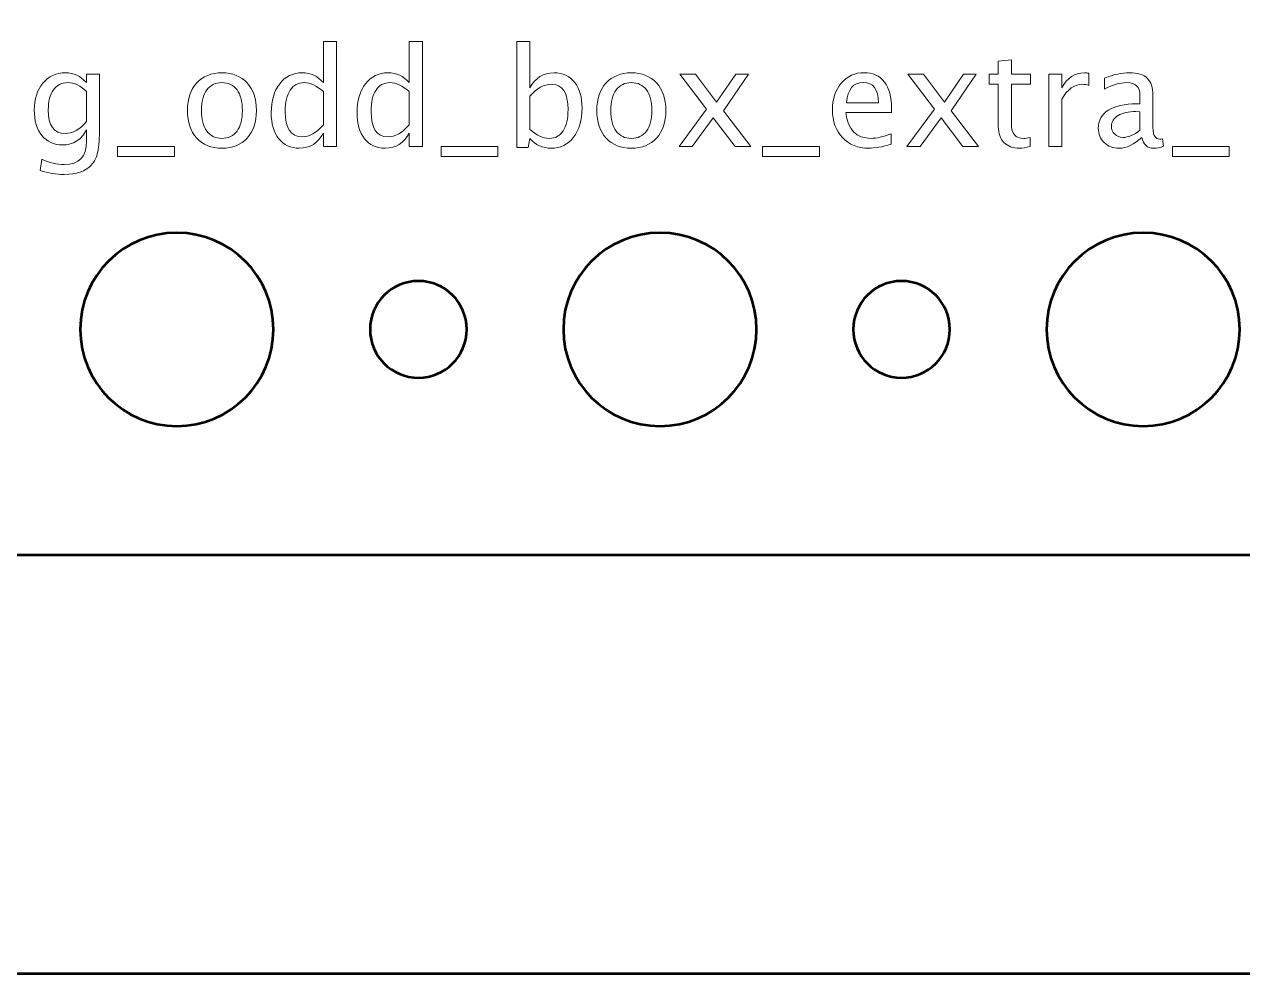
# Model space of a CAD drawing. Header units: centimetres. Extents: x -44 to 44, y -14.8 to 14.1.
# Drawn here: x 27.277 to 31.059, y -14.75 to -11.803 of the extents above; entities that cross this region are included whole.
import ezdxf

# ---------------------------------------------------------------- set-up
doc = ezdxf.new("R2010")
doc.units = ezdxf.units.CM
doc.header["$MEASUREMENT"] = 0
doc.layers.add('Layer 1', color=7, linetype='Continuous')

msp = doc.modelspace()

# ---------------------------------------------------------------- linework, layer by layer
at = {"layer": 'Layer 1', "color": 4, "lineweight": 53}
msp.add_lwpolyline([(16, -14.75), (44, -14.75), (44, 8.75), (16, 8.75), (16, -14.75)], close=True, dxfattribs=at)
at = {"layer": 'Layer 1', "lineweight": 53}
for points, knots in [([(16.55, -12.95), (16.55, -12.95), (16.55, 6.95), (16.55, 6.95), (16.55, 6.95), (16.55, 7.22614), (16.77386, 7.45), (17.05, 7.45), (17.05, 7.45), (17.05, 7.45), (42.95, 7.45), (42.95, 7.45), (42.95, 7.45), (43.22614, 7.45), (43.45, 7.22614), (43.45, 6.95), (43.45, 6.95), (43.45, 6.95), (43.45, -12.95), (43.45, -12.95), (43.45, -12.95), (43.45, -13.22614), (43.22614, -13.45), (42.95, -13.45), (42.95, -13.45), (42.95, -13.45), (17.05, -13.45), (17.05, -13.45), (17.05, -13.45), (16.77386, -13.45), (16.55, -13.22614), (16.55, -12.95)], [0, 0, 0, 0, 0.1111111, 0.1111111, 0.1111111, 0.1111111, 0.2222222, 0.2222222, 0.2222222, 0.2222222, 0.3333333, 0.3333333, 0.3333333, 0.3333333, 0.4444444, 0.4444444, 0.4444444, 0.4444444, 0.5555556, 0.5555556, 0.5555556, 0.5555556, 0.6666667, 0.6666667, 0.6666667, 0.6666667, 0.7777778, 0.7777778, 0.7777778, 0.7777778, 1, 1, 1, 1]), ([(27.45, -12.75), (27.45, -12.58431), (27.58431, -12.45), (27.75, -12.45), (27.75, -12.45), (27.91569, -12.45), (28.05, -12.58431), (28.05, -12.75), (28.05, -12.75), (28.05, -12.91569), (27.91569, -13.05), (27.75, -13.05), (27.75, -13.05), (27.58431, -13.05), (27.45, -12.91569), (27.45, -12.75)], [0, 0, 0, 0, 0.2, 0.2, 0.2, 0.2, 0.4, 0.4, 0.4, 0.4, 0.6, 0.6, 0.6, 0.6, 1, 1, 1, 1]), ([(28.95, -12.75), (28.95, -12.58431), (29.08431, -12.45), (29.25, -12.45), (29.25, -12.45), (29.41569, -12.45), (29.55, -12.58431), (29.55, -12.75), (29.55, -12.75), (29.55, -12.91569), (29.41569, -13.05), (29.25, -13.05), (29.25, -13.05), (29.08431, -13.05), (28.95, -12.91569), (28.95, -12.75)], [0, 0, 0, 0, 0.2, 0.2, 0.2, 0.2, 0.4, 0.4, 0.4, 0.4, 0.6, 0.6, 0.6, 0.6, 1, 1, 1, 1]), ([(30.45, -12.75), (30.45, -12.58431), (30.58431, -12.45), (30.75, -12.45), (30.75, -12.45), (30.91569, -12.45), (31.05, -12.58431), (31.05, -12.75), (31.05, -12.75), (31.05, -12.91569), (30.91569, -13.05), (30.75, -13.05), (30.75, -13.05), (30.58431, -13.05), (30.45, -12.91569), (30.45, -12.75)], [0, 0, 0, 0, 0.2, 0.2, 0.2, 0.2, 0.4, 0.4, 0.4, 0.4, 0.6, 0.6, 0.6, 0.6, 1, 1, 1, 1]), ([(28.35, -12.75), (28.35, -12.66716), (28.41716, -12.6), (28.5, -12.6), (28.5, -12.6), (28.58284, -12.6), (28.65, -12.66716), (28.65, -12.75), (28.65, -12.75), (28.65, -12.83284), (28.58284, -12.9), (28.5, -12.9), (28.5, -12.9), (28.41716, -12.9), (28.35, -12.83284), (28.35, -12.75)], [0, 0, 0, 0, 0.2, 0.2, 0.2, 0.2, 0.4, 0.4, 0.4, 0.4, 0.6, 0.6, 0.6, 0.6, 1, 1, 1, 1]), ([(29.85, -12.75), (29.85, -12.66716), (29.91716, -12.6), (30, -12.6), (30, -12.6), (30.08284, -12.6), (30.15, -12.66716), (30.15, -12.75), (30.15, -12.75), (30.15, -12.83284), (30.08284, -12.9), (30, -12.9), (30, -12.9), (29.91716, -12.9), (29.85, -12.83284), (29.85, -12.75)], [0, 0, 0, 0, 0.2, 0.2, 0.2, 0.2, 0.4, 0.4, 0.4, 0.4, 0.6, 0.6, 0.6, 0.6, 1, 1, 1, 1])]:
    msp.add_open_spline(points, degree=3, knots=knots, dxfattribs=at)
at = {"layer": 'Layer 1', "color": 5, "lineweight": 9}
for points, knots in [([(28.20521, -12.18252), (28.20521, -12.18252), (28.20521, -12.1404), (28.20521, -12.1404), (28.20521, -12.1404), (28.18862, -12.17187), (28.16365, -12.1876), (28.13028, -12.1876), (28.13028, -12.1876), (28.10318, -12.1876), (28.08188, -12.17779), (28.06635, -12.15811), (28.06635, -12.15811), (28.05083, -12.13842), (28.04307, -12.11154), (28.04307, -12.07746), (28.04307, -12.07746), (28.04307, -12.04021), (28.05189, -12.01022), (28.06946, -11.98751), (28.06946, -11.98751), (28.0871, -11.96486), (28.11024, -11.9535), (28.13895, -11.9535), (28.13895, -11.9535), (28.16555, -11.9535), (28.18771, -11.96366), (28.20521, -11.98405), (28.20521, -11.98405), (28.20521, -11.98405), (28.20521, -11.85613), (28.20521, -11.85613), (28.20521, -11.85613), (28.20521, -11.85613), (28.24584, -11.85613), (28.24584, -11.85613), (28.24584, -11.85613), (28.24584, -11.85613), (28.24584, -12.18252), (28.24584, -12.18252), (28.24584, -12.18252), (28.24584, -12.18252), (28.20521, -12.18252), (28.20521, -12.18252)], [0, 0, 0, 0, 0.0833333, 0.0833333, 0.0833333, 0.0833333, 0.1666667, 0.1666667, 0.1666667, 0.1666667, 0.25, 0.25, 0.25, 0.25, 0.3333333, 0.3333333, 0.3333333, 0.3333333, 0.4166667, 0.4166667, 0.4166667, 0.4166667, 0.5, 0.5, 0.5, 0.5, 0.5833333, 0.5833333, 0.5833333, 0.5833333, 0.6666667, 0.6666667, 0.6666667, 0.6666667, 0.75, 0.75, 0.75, 0.75, 0.8333333, 0.8333333, 0.8333333, 0.8333333, 1, 1, 1, 1]), ([(28.47163, -12.18252), (28.47163, -12.18252), (28.47163, -12.1404), (28.47163, -12.1404), (28.47163, -12.1404), (28.45504, -12.17187), (28.43007, -12.1876), (28.3967, -12.1876), (28.3967, -12.1876), (28.3696, -12.1876), (28.3483, -12.17779), (28.33277, -12.15811), (28.33277, -12.15811), (28.31725, -12.13842), (28.30949, -12.11154), (28.30949, -12.07746), (28.30949, -12.07746), (28.30949, -12.04021), (28.31831, -12.01022), (28.33588, -11.98751), (28.33588, -11.98751), (28.35352, -11.96486), (28.37666, -11.9535), (28.40537, -11.9535), (28.40537, -11.9535), (28.43197, -11.9535), (28.45413, -11.96366), (28.47163, -11.98405), (28.47163, -11.98405), (28.47163, -11.98405), (28.47163, -11.85613), (28.47163, -11.85613), (28.47163, -11.85613), (28.47163, -11.85613), (28.51226, -11.85613), (28.51226, -11.85613), (28.51226, -11.85613), (28.51226, -11.85613), (28.51226, -12.18252), (28.51226, -12.18252), (28.51226, -12.18252), (28.51226, -12.18252), (28.47163, -12.18252), (28.47163, -12.18252)], [0, 0, 0, 0, 0.0833333, 0.0833333, 0.0833333, 0.0833333, 0.1666667, 0.1666667, 0.1666667, 0.1666667, 0.25, 0.25, 0.25, 0.25, 0.3333333, 0.3333333, 0.3333333, 0.3333333, 0.4166667, 0.4166667, 0.4166667, 0.4166667, 0.5, 0.5, 0.5, 0.5, 0.5833333, 0.5833333, 0.5833333, 0.5833333, 0.6666667, 0.6666667, 0.6666667, 0.6666667, 0.75, 0.75, 0.75, 0.75, 0.8333333, 0.8333333, 0.8333333, 0.8333333, 1, 1, 1, 1]), ([(28.80536, -12.18506), (28.80536, -12.18506), (28.80536, -11.85613), (28.80536, -11.85613), (28.80536, -11.85613), (28.80536, -11.85613), (28.846, -11.85613), (28.846, -11.85613), (28.846, -11.85613), (28.846, -11.85613), (28.846, -12.00056), (28.846, -12.00056), (28.846, -12.00056), (28.86265, -11.96916), (28.8877, -11.9535), (28.92107, -11.9535), (28.92107, -11.9535), (28.94809, -11.9535), (28.96933, -11.96331), (28.98485, -11.98299), (28.98485, -11.98299), (29.00037, -12.00268), (29.00813, -12.02956), (29.00813, -12.06363), (29.00813, -12.06363), (29.00813, -12.10075), (28.99932, -12.13073), (28.98175, -12.15345), (28.98175, -12.15345), (28.96418, -12.17624), (28.94104, -12.1876), (28.91239, -12.1876), (28.91239, -12.1876), (28.88579, -12.1876), (28.86364, -12.17744), (28.846, -12.15705), (28.846, -12.15705), (28.846, -12.15705), (28.84106, -12.18506), (28.84106, -12.18506), (28.84106, -12.18506), (28.84106, -12.18506), (28.80536, -12.18506), (28.80536, -12.18506)], [0, 0, 0, 0, 0.0833333, 0.0833333, 0.0833333, 0.0833333, 0.1666667, 0.1666667, 0.1666667, 0.1666667, 0.25, 0.25, 0.25, 0.25, 0.3333333, 0.3333333, 0.3333333, 0.3333333, 0.4166667, 0.4166667, 0.4166667, 0.4166667, 0.5, 0.5, 0.5, 0.5, 0.5833333, 0.5833333, 0.5833333, 0.5833333, 0.6666667, 0.6666667, 0.6666667, 0.6666667, 0.75, 0.75, 0.75, 0.75, 0.8333333, 0.8333333, 0.8333333, 0.8333333, 1, 1, 1, 1]), ([(30.399, -12.18245), (30.38644, -12.18591), (30.3755, -12.1876), (30.36626, -12.1876), (30.36626, -12.1876), (30.34552, -12.1876), (30.32936, -12.18167), (30.31779, -12.16982), (30.31779, -12.16982), (30.30615, -12.15797), (30.30036, -12.14153), (30.30036, -12.12043), (30.30036, -12.12043), (30.30036, -12.12043), (30.30036, -11.98863), (30.30036, -11.98863), (30.30036, -11.98863), (30.30036, -11.98863), (30.27228, -11.98863), (30.27228, -11.98863), (30.27228, -11.98863), (30.27228, -11.98863), (30.27228, -11.95816), (30.27228, -11.95816), (30.27228, -11.95816), (30.27228, -11.95816), (30.30036, -11.95816), (30.30036, -11.95816), (30.30036, -11.95816), (30.30036, -11.95816), (30.30036, -11.91759), (30.30036, -11.91759), (30.30036, -11.91759), (30.30036, -11.91759), (30.341, -11.91371), (30.341, -11.91371), (30.341, -11.91371), (30.341, -11.91371), (30.341, -11.95816), (30.341, -11.95816), (30.341, -11.95816), (30.341, -11.95816), (30.39985, -11.95816), (30.39985, -11.95816), (30.39985, -11.95816), (30.39985, -11.95816), (30.39985, -11.98863), (30.39985, -11.98863), (30.39985, -11.98863), (30.39985, -11.98863), (30.341, -11.98863), (30.341, -11.98863), (30.341, -11.98863), (30.341, -11.98863), (30.341, -12.11309), (30.341, -12.11309), (30.341, -12.11309), (30.341, -12.14244), (30.35377, -12.15712), (30.37924, -12.15712), (30.37924, -12.15712), (30.38468, -12.15712), (30.39124, -12.1562), (30.399, -12.15444), (30.399, -12.15444), (30.399, -12.15444), (30.399, -12.18245), (30.399, -12.18245)], [0, 0, 0, 0, 0.0555556, 0.0555556, 0.0555556, 0.0555556, 0.1111111, 0.1111111, 0.1111111, 0.1111111, 0.1666667, 0.1666667, 0.1666667, 0.1666667, 0.2222222, 0.2222222, 0.2222222, 0.2222222, 0.2777778, 0.2777778, 0.2777778, 0.2777778, 0.3333333, 0.3333333, 0.3333333, 0.3333333, 0.3888889, 0.3888889, 0.3888889, 0.3888889, 0.4444444, 0.4444444, 0.4444444, 0.4444444, 0.5, 0.5, 0.5, 0.5, 0.5555556, 0.5555556, 0.5555556, 0.5555556, 0.6111111, 0.6111111, 0.6111111, 0.6111111, 0.6666667, 0.6666667, 0.6666667, 0.6666667, 0.7222222, 0.7222222, 0.7222222, 0.7222222, 0.7777778, 0.7777778, 0.7777778, 0.7777778, 0.8333333, 0.8333333, 0.8333333, 0.8333333, 0.8888889, 0.8888889, 0.8888889, 0.8888889, 1, 1, 1, 1]), ([(27.32601, -12.25703), (27.32601, -12.25703), (27.3308, -12.22189), (27.3308, -12.22189), (27.3308, -12.22189), (27.35437, -12.2329), (27.37772, -12.2384), (27.40079, -12.2384), (27.40079, -12.2384), (27.44658, -12.2384), (27.46952, -12.21413), (27.46952, -12.16566), (27.46952, -12.16566), (27.46952, -12.16566), (27.46952, -12.13038), (27.46952, -12.13038), (27.46952, -12.13038), (27.46246, -12.14527), (27.45244, -12.15677), (27.43939, -12.16502), (27.43939, -12.16502), (27.42634, -12.17328), (27.4118, -12.17744), (27.39579, -12.17744), (27.39579, -12.17744), (27.36862, -12.17744), (27.3471, -12.1677), (27.33123, -12.14823), (27.33123, -12.14823), (27.31535, -12.12876), (27.30738, -12.10237), (27.30738, -12.06907), (27.30738, -12.06907), (27.30738, -12.03499), (27.31641, -12.00719), (27.33447, -11.98567), (27.33447, -11.98567), (27.35261, -11.96422), (27.37596, -11.9535), (27.40468, -11.9535), (27.40468, -11.9535), (27.42979, -11.9535), (27.45145, -11.96366), (27.46952, -11.98405), (27.46952, -11.98405), (27.46952, -11.98405), (27.46952, -11.95816), (27.46952, -11.95816), (27.46952, -11.95816), (27.46952, -11.95816), (27.51015, -11.95816), (27.51015, -11.95816), (27.51015, -11.95816), (27.51015, -11.95816), (27.51015, -12.12128), (27.51015, -12.12128), (27.51015, -12.12128), (27.51015, -12.15634), (27.50832, -12.18231), (27.50465, -12.19917), (27.50465, -12.19917), (27.50105, -12.21603), (27.49414, -12.22986), (27.48412, -12.24059), (27.48412, -12.24059), (27.46634, -12.25942), (27.43854, -12.26888), (27.40079, -12.26888), (27.40079, -12.26888), (27.3749, -12.26888), (27.35, -12.26493), (27.32601, -12.25703)], [0, 0, 0, 0, 0.0526316, 0.0526316, 0.0526316, 0.0526316, 0.1052632, 0.1052632, 0.1052632, 0.1052632, 0.1578947, 0.1578947, 0.1578947, 0.1578947, 0.2105263, 0.2105263, 0.2105263, 0.2105263, 0.2631579, 0.2631579, 0.2631579, 0.2631579, 0.3157895, 0.3157895, 0.3157895, 0.3157895, 0.3684211, 0.3684211, 0.3684211, 0.3684211, 0.4210526, 0.4210526, 0.4210526, 0.4210526, 0.4736842, 0.4736842, 0.4736842, 0.4736842, 0.5263158, 0.5263158, 0.5263158, 0.5263158, 0.5789474, 0.5789474, 0.5789474, 0.5789474, 0.6315789, 0.6315789, 0.6315789, 0.6315789, 0.6842105, 0.6842105, 0.6842105, 0.6842105, 0.7368421, 0.7368421, 0.7368421, 0.7368421, 0.7894737, 0.7894737, 0.7894737, 0.7894737, 0.8421053, 0.8421053, 0.8421053, 0.8421053, 0.8947368, 0.8947368, 0.8947368, 0.8947368, 1, 1, 1, 1]), ([(27.46952, -12.10491), (27.46952, -12.10491), (27.46952, -12.01185), (27.46952, -12.01185), (27.46952, -12.01185), (27.45159, -11.99329), (27.43205, -11.98398), (27.41095, -11.98398), (27.41095, -11.98398), (27.39219, -11.98398), (27.37751, -11.99146), (27.36693, -12.00649), (27.36693, -12.00649), (27.35627, -12.02144), (27.35098, -12.04226), (27.35098, -12.06879), (27.35098, -12.06879), (27.35098, -12.11754), (27.36827, -12.14188), (27.40291, -12.14188), (27.40291, -12.14188), (27.42648, -12.14188), (27.4487, -12.12953), (27.46952, -12.10491)], [0, 0, 0, 0, 0.1428571, 0.1428571, 0.1428571, 0.1428571, 0.2857143, 0.2857143, 0.2857143, 0.2857143, 0.4285714, 0.4285714, 0.4285714, 0.4285714, 0.5714286, 0.5714286, 0.5714286, 0.5714286, 0.7142857, 0.7142857, 0.7142857, 0.7142857, 1, 1, 1, 1]), ([(27.8901, -12.1876), (27.85715, -12.1876), (27.83105, -12.17709), (27.81186, -12.15606), (27.81186, -12.15606), (27.7926, -12.13504), (27.783, -12.10646), (27.783, -12.07041), (27.783, -12.07041), (27.783, -12.03443), (27.7926, -12.00592), (27.81186, -11.98497), (27.81186, -11.98497), (27.83105, -11.96401), (27.85715, -11.9535), (27.8901, -11.9535), (27.8901, -11.9535), (27.92305, -11.9535), (27.94916, -11.96401), (27.96835, -11.98497), (27.96835, -11.98497), (27.98761, -12.00592), (27.9972, -12.03443), (27.9972, -12.07041), (27.9972, -12.07041), (27.9972, -12.10646), (27.98761, -12.13504), (27.96835, -12.15606), (27.96835, -12.15606), (27.94916, -12.17709), (27.92305, -12.1876), (27.8901, -12.1876)], [0, 0, 0, 0, 0.1111111, 0.1111111, 0.1111111, 0.1111111, 0.2222222, 0.2222222, 0.2222222, 0.2222222, 0.3333333, 0.3333333, 0.3333333, 0.3333333, 0.4444444, 0.4444444, 0.4444444, 0.4444444, 0.5555556, 0.5555556, 0.5555556, 0.5555556, 0.6666667, 0.6666667, 0.6666667, 0.6666667, 0.7777778, 0.7777778, 0.7777778, 0.7777778, 1, 1, 1, 1]), ([(27.89003, -12.15712), (27.91014, -12.15712), (27.9258, -12.14957), (27.93695, -12.1344), (27.93695, -12.1344), (27.94803, -12.1193), (27.9536, -12.09792), (27.9536, -12.07041), (27.9536, -12.07041), (27.9536, -12.04296), (27.94803, -12.02165), (27.93695, -12.00656), (27.93695, -12.00656), (27.9258, -11.99153), (27.91014, -11.98398), (27.89003, -11.98398), (27.89003, -11.98398), (27.86985, -11.98398), (27.85419, -11.99153), (27.84318, -12.00656), (27.84318, -12.00656), (27.83211, -12.02165), (27.8266, -12.04296), (27.8266, -12.07041), (27.8266, -12.07041), (27.8266, -12.09792), (27.83211, -12.1193), (27.84318, -12.1344), (27.84318, -12.1344), (27.85419, -12.14957), (27.86985, -12.15712), (27.89003, -12.15712)], [0, 0, 0, 0, 0.1111111, 0.1111111, 0.1111111, 0.1111111, 0.2222222, 0.2222222, 0.2222222, 0.2222222, 0.3333333, 0.3333333, 0.3333333, 0.3333333, 0.4444444, 0.4444444, 0.4444444, 0.4444444, 0.5555556, 0.5555556, 0.5555556, 0.5555556, 0.6666667, 0.6666667, 0.6666667, 0.6666667, 0.7777778, 0.7777778, 0.7777778, 0.7777778, 1, 1, 1, 1]), ([(28.20521, -12.01185), (28.18411, -11.99329), (28.16414, -11.98398), (28.14523, -11.98398), (28.14523, -11.98398), (28.12661, -11.98398), (28.11221, -11.99174), (28.10198, -12.00733), (28.10198, -12.00733), (28.09175, -12.02285), (28.08667, -12.04487), (28.08667, -12.07337), (28.08667, -12.07337), (28.08667, -12.12579), (28.10403, -12.15204), (28.13881, -12.15204), (28.13881, -12.15204), (28.16139, -12.15204), (28.18354, -12.13969), (28.20521, -12.11507), (28.20521, -12.11507), (28.20521, -12.11507), (28.20521, -12.01185), (28.20521, -12.01185)], [0, 0, 0, 0, 0.1428571, 0.1428571, 0.1428571, 0.1428571, 0.2857143, 0.2857143, 0.2857143, 0.2857143, 0.4285714, 0.4285714, 0.4285714, 0.4285714, 0.5714286, 0.5714286, 0.5714286, 0.5714286, 0.7142857, 0.7142857, 0.7142857, 0.7142857, 1, 1, 1, 1]), ([(28.47163, -12.01185), (28.45053, -11.99329), (28.43056, -11.98398), (28.41165, -11.98398), (28.41165, -11.98398), (28.39303, -11.98398), (28.37863, -11.99174), (28.3684, -12.00733), (28.3684, -12.00733), (28.35817, -12.02285), (28.35309, -12.04487), (28.35309, -12.07337), (28.35309, -12.07337), (28.35309, -12.12579), (28.37045, -12.15204), (28.40523, -12.15204), (28.40523, -12.15204), (28.42781, -12.15204), (28.44996, -12.13969), (28.47163, -12.11507), (28.47163, -12.11507), (28.47163, -12.11507), (28.47163, -12.01185), (28.47163, -12.01185)], [0, 0, 0, 0, 0.1428571, 0.1428571, 0.1428571, 0.1428571, 0.2857143, 0.2857143, 0.2857143, 0.2857143, 0.4285714, 0.4285714, 0.4285714, 0.4285714, 0.5714286, 0.5714286, 0.5714286, 0.5714286, 0.7142857, 0.7142857, 0.7142857, 0.7142857, 1, 1, 1, 1]), ([(28.846, -12.12904), (28.86695, -12.14774), (28.88692, -12.15712), (28.9059, -12.15712), (28.9059, -12.15712), (28.9246, -12.15712), (28.93906, -12.14929), (28.94922, -12.1337), (28.94922, -12.1337), (28.95945, -12.1181), (28.96453, -12.09616), (28.96453, -12.0678), (28.96453, -12.0678), (28.96453, -12.0153), (28.94718, -11.98906), (28.91246, -11.98906), (28.91246, -11.98906), (28.88974, -11.98906), (28.86759, -12.00133), (28.846, -12.02596), (28.846, -12.02596), (28.846, -12.02596), (28.846, -12.12904), (28.846, -12.12904)], [0, 0, 0, 0, 0.1428571, 0.1428571, 0.1428571, 0.1428571, 0.2857143, 0.2857143, 0.2857143, 0.2857143, 0.4285714, 0.4285714, 0.4285714, 0.4285714, 0.5714286, 0.5714286, 0.5714286, 0.5714286, 0.7142857, 0.7142857, 0.7142857, 0.7142857, 1, 1, 1, 1]), ([(29.1611, -12.1876), (29.12815, -12.1876), (29.10205, -12.17709), (29.08286, -12.15606), (29.08286, -12.15606), (29.0636, -12.13504), (29.054, -12.10646), (29.054, -12.07041), (29.054, -12.07041), (29.054, -12.03443), (29.0636, -12.00592), (29.08286, -11.98497), (29.08286, -11.98497), (29.10205, -11.96401), (29.12815, -11.9535), (29.1611, -11.9535), (29.1611, -11.9535), (29.19405, -11.9535), (29.22016, -11.96401), (29.23935, -11.98497), (29.23935, -11.98497), (29.25861, -12.00592), (29.2682, -12.03443), (29.2682, -12.07041), (29.2682, -12.07041), (29.2682, -12.10646), (29.25861, -12.13504), (29.23935, -12.15606), (29.23935, -12.15606), (29.22016, -12.17709), (29.19405, -12.1876), (29.1611, -12.1876)], [0, 0, 0, 0, 0.1111111, 0.1111111, 0.1111111, 0.1111111, 0.2222222, 0.2222222, 0.2222222, 0.2222222, 0.3333333, 0.3333333, 0.3333333, 0.3333333, 0.4444444, 0.4444444, 0.4444444, 0.4444444, 0.5555556, 0.5555556, 0.5555556, 0.5555556, 0.6666667, 0.6666667, 0.6666667, 0.6666667, 0.7777778, 0.7777778, 0.7777778, 0.7777778, 1, 1, 1, 1]), ([(29.16103, -12.15712), (29.18114, -12.15712), (29.1968, -12.14957), (29.20795, -12.1344), (29.20795, -12.1344), (29.21903, -12.1193), (29.2246, -12.09792), (29.2246, -12.07041), (29.2246, -12.07041), (29.2246, -12.04296), (29.21903, -12.02165), (29.20795, -12.00656), (29.20795, -12.00656), (29.1968, -11.99153), (29.18114, -11.98398), (29.16103, -11.98398), (29.16103, -11.98398), (29.14085, -11.98398), (29.12519, -11.99153), (29.11418, -12.00656), (29.11418, -12.00656), (29.10311, -12.02165), (29.0976, -12.04296), (29.0976, -12.07041), (29.0976, -12.07041), (29.0976, -12.09792), (29.10311, -12.1193), (29.11418, -12.1344), (29.11418, -12.1344), (29.12519, -12.14957), (29.14085, -12.15712), (29.16103, -12.15712)], [0, 0, 0, 0, 0.1111111, 0.1111111, 0.1111111, 0.1111111, 0.2222222, 0.2222222, 0.2222222, 0.2222222, 0.3333333, 0.3333333, 0.3333333, 0.3333333, 0.4444444, 0.4444444, 0.4444444, 0.4444444, 0.5555556, 0.5555556, 0.5555556, 0.5555556, 0.6666667, 0.6666667, 0.6666667, 0.6666667, 0.7777778, 0.7777778, 0.7777778, 0.7777778, 1, 1, 1, 1]), ([(29.30941, -12.18252), (29.30941, -12.18252), (29.39486, -12.06674), (29.39486, -12.06674), (29.39486, -12.06674), (29.39486, -12.06674), (29.31195, -11.95816), (29.31195, -11.95816), (29.31195, -11.95816), (29.31195, -11.95816), (29.36042, -11.95816), (29.36042, -11.95816), (29.36042, -11.95816), (29.36042, -11.95816), (29.4259, -12.04458), (29.4259, -12.04458), (29.4259, -12.04458), (29.4259, -12.04458), (29.48517, -11.95816), (29.48517, -11.95816), (29.48517, -11.95816), (29.48517, -11.95816), (29.52489, -11.95816), (29.52489, -11.95816), (29.52489, -11.95816), (29.52489, -11.95816), (29.44728, -12.07196), (29.44728, -12.07196), (29.44728, -12.07196), (29.44728, -12.07196), (29.53166, -12.18252), (29.53166, -12.18252), (29.53166, -12.18252), (29.53166, -12.18252), (29.48319, -12.18252), (29.48319, -12.18252), (29.48319, -12.18252), (29.48319, -12.18252), (29.4156, -12.09362), (29.4156, -12.09362), (29.4156, -12.09362), (29.4156, -12.09362), (29.35019, -12.18252), (29.35019, -12.18252), (29.35019, -12.18252), (29.35019, -12.18252), (29.30941, -12.18252), (29.30941, -12.18252)], [0, 0, 0, 0, 0.0769231, 0.0769231, 0.0769231, 0.0769231, 0.1538462, 0.1538462, 0.1538462, 0.1538462, 0.2307692, 0.2307692, 0.2307692, 0.2307692, 0.3076923, 0.3076923, 0.3076923, 0.3076923, 0.3846154, 0.3846154, 0.3846154, 0.3846154, 0.4615385, 0.4615385, 0.4615385, 0.4615385, 0.5384615, 0.5384615, 0.5384615, 0.5384615, 0.6153846, 0.6153846, 0.6153846, 0.6153846, 0.6923077, 0.6923077, 0.6923077, 0.6923077, 0.7692308, 0.7692308, 0.7692308, 0.7692308, 0.8461538, 0.8461538, 0.8461538, 0.8461538, 1, 1, 1, 1]), ([(29.96784, -12.17532), (29.94053, -12.18351), (29.91718, -12.1876), (29.8977, -12.1876), (29.8977, -12.1876), (29.86447, -12.1876), (29.83745, -12.17659), (29.81664, -12.15465), (29.81664, -12.15465), (29.79582, -12.13271), (29.78538, -12.10427), (29.78538, -12.06928), (29.78538, -12.06928), (29.78538, -12.03534), (29.79455, -12.00747), (29.81297, -11.98567), (29.81297, -11.98567), (29.83138, -11.96394), (29.85495, -11.95308), (29.88366, -11.95308), (29.88366, -11.95308), (29.91083, -11.95308), (29.93185, -11.96274), (29.94667, -11.98207), (29.94667, -11.98207), (29.96149, -12.00141), (29.96889, -12.02878), (29.96889, -12.06427), (29.96889, -12.06427), (29.96889, -12.06427), (29.96868, -12.07669), (29.96868, -12.07669), (29.96868, -12.07669), (29.96868, -12.07669), (29.82687, -12.07669), (29.82687, -12.07669), (29.82687, -12.07669), (29.83279, -12.13031), (29.85897, -12.15712), (29.90532, -12.15712), (29.90532, -12.15712), (29.92233, -12.15712), (29.94314, -12.15232), (29.96784, -12.14273), (29.96784, -12.14273), (29.96784, -12.14273), (29.96784, -12.17532), (29.96784, -12.17532)], [0, 0, 0, 0, 0.0769231, 0.0769231, 0.0769231, 0.0769231, 0.1538462, 0.1538462, 0.1538462, 0.1538462, 0.2307692, 0.2307692, 0.2307692, 0.2307692, 0.3076923, 0.3076923, 0.3076923, 0.3076923, 0.3846154, 0.3846154, 0.3846154, 0.3846154, 0.4615385, 0.4615385, 0.4615385, 0.4615385, 0.5384615, 0.5384615, 0.5384615, 0.5384615, 0.6153846, 0.6153846, 0.6153846, 0.6153846, 0.6923077, 0.6923077, 0.6923077, 0.6923077, 0.7692308, 0.7692308, 0.7692308, 0.7692308, 0.8461538, 0.8461538, 0.8461538, 0.8461538, 1, 1, 1, 1]), ([(29.82898, -12.04621), (29.82898, -12.04621), (29.92804, -12.04621), (29.92804, -12.04621), (29.92804, -12.04621), (29.92804, -12.00444), (29.91245, -11.98355), (29.88133, -11.98355), (29.88133, -11.98355), (29.85001, -11.98355), (29.83258, -12.00444), (29.82898, -12.04621)], [0, 0, 0, 0, 0.25, 0.25, 0.25, 0.25, 0.5, 0.5, 0.5, 0.5, 1, 1, 1, 1]), ([(30.01659, -12.18252), (30.01659, -12.18252), (30.10204, -12.06674), (30.10204, -12.06674), (30.10204, -12.06674), (30.10204, -12.06674), (30.01913, -11.95816), (30.01913, -11.95816), (30.01913, -11.95816), (30.01913, -11.95816), (30.0676, -11.95816), (30.0676, -11.95816), (30.0676, -11.95816), (30.0676, -11.95816), (30.13308, -12.04458), (30.13308, -12.04458), (30.13308, -12.04458), (30.13308, -12.04458), (30.19235, -11.95816), (30.19235, -11.95816), (30.19235, -11.95816), (30.19235, -11.95816), (30.23207, -11.95816), (30.23207, -11.95816), (30.23207, -11.95816), (30.23207, -11.95816), (30.15446, -12.07196), (30.15446, -12.07196), (30.15446, -12.07196), (30.15446, -12.07196), (30.23884, -12.18252), (30.23884, -12.18252), (30.23884, -12.18252), (30.23884, -12.18252), (30.19037, -12.18252), (30.19037, -12.18252), (30.19037, -12.18252), (30.19037, -12.18252), (30.12278, -12.09362), (30.12278, -12.09362), (30.12278, -12.09362), (30.12278, -12.09362), (30.05737, -12.18252), (30.05737, -12.18252), (30.05737, -12.18252), (30.05737, -12.18252), (30.01659, -12.18252), (30.01659, -12.18252)], [0, 0, 0, 0, 0.0769231, 0.0769231, 0.0769231, 0.0769231, 0.1538462, 0.1538462, 0.1538462, 0.1538462, 0.2307692, 0.2307692, 0.2307692, 0.2307692, 0.3076923, 0.3076923, 0.3076923, 0.3076923, 0.3846154, 0.3846154, 0.3846154, 0.3846154, 0.4615385, 0.4615385, 0.4615385, 0.4615385, 0.5384615, 0.5384615, 0.5384615, 0.5384615, 0.6153846, 0.6153846, 0.6153846, 0.6153846, 0.6923077, 0.6923077, 0.6923077, 0.6923077, 0.7692308, 0.7692308, 0.7692308, 0.7692308, 0.8461538, 0.8461538, 0.8461538, 0.8461538, 1, 1, 1, 1]), ([(30.457, -12.18252), (30.457, -12.18252), (30.457, -11.95816), (30.457, -11.95816), (30.457, -11.95816), (30.457, -11.95816), (30.49764, -11.95816), (30.49764, -11.95816), (30.49764, -11.95816), (30.49764, -11.95816), (30.49764, -12.00056), (30.49764, -12.00056), (30.49764, -12.00056), (30.5138, -11.96916), (30.53722, -11.9535), (30.56798, -11.9535), (30.56798, -11.9535), (30.57215, -11.9535), (30.57652, -11.95385), (30.58104, -11.95456), (30.58104, -11.95456), (30.58104, -11.95456), (30.58104, -11.99259), (30.58104, -11.99259), (30.58104, -11.99259), (30.57398, -11.99026), (30.56777, -11.98906), (30.56241, -11.98906), (30.56241, -11.98906), (30.53659, -11.98906), (30.515, -12.0043), (30.49764, -12.03485), (30.49764, -12.03485), (30.49764, -12.03485), (30.49764, -12.18252), (30.49764, -12.18252), (30.49764, -12.18252), (30.49764, -12.18252), (30.457, -12.18252), (30.457, -12.18252)], [0, 0, 0, 0, 0.0909091, 0.0909091, 0.0909091, 0.0909091, 0.1818182, 0.1818182, 0.1818182, 0.1818182, 0.2727273, 0.2727273, 0.2727273, 0.2727273, 0.3636364, 0.3636364, 0.3636364, 0.3636364, 0.4545455, 0.4545455, 0.4545455, 0.4545455, 0.5454545, 0.5454545, 0.5454545, 0.5454545, 0.6363636, 0.6363636, 0.6363636, 0.6363636, 0.7272727, 0.7272727, 0.7272727, 0.7272727, 0.8181818, 0.8181818, 0.8181818, 0.8181818, 1, 1, 1, 1]), ([(30.74585, -12.15395), (30.72144, -12.17638), (30.69794, -12.1876), (30.67536, -12.1876), (30.67536, -12.1876), (30.65681, -12.1876), (30.64136, -12.18181), (30.62915, -12.17017), (30.62915, -12.17017), (30.61687, -12.15853), (30.61074, -12.14386), (30.61074, -12.12615), (30.61074, -12.12615), (30.61074, -12.10166), (30.62104, -12.08283), (30.64164, -12.0697), (30.64164, -12.0697), (30.66224, -12.05658), (30.6918, -12.05002), (30.73033, -12.05002), (30.73033, -12.05002), (30.73033, -12.05002), (30.73985, -12.05002), (30.73985, -12.05002), (30.73985, -12.05002), (30.73985, -12.05002), (30.73985, -12.023), (30.73985, -12.023), (30.73985, -12.023), (30.73985, -11.99696), (30.72631, -11.98398), (30.69914, -11.98398), (30.69914, -11.98398), (30.67812, -11.98398), (30.65512, -11.99061), (30.63021, -12.00387), (30.63021, -12.00387), (30.63021, -12.00387), (30.63021, -11.97043), (30.63021, -11.97043), (30.63021, -11.97043), (30.65759, -11.95914), (30.68341, -11.9535), (30.70761, -11.9535), (30.70761, -11.9535), (30.73251, -11.9535), (30.75093, -11.95914), (30.76271, -11.9705), (30.76271, -11.9705), (30.77457, -11.98186), (30.78049, -11.99936), (30.78049, -12.023), (30.78049, -12.023), (30.78049, -12.023), (30.78049, -12.12438), (30.78049, -12.12438), (30.78049, -12.12438), (30.78049, -12.1476), (30.78762, -12.15924), (30.80194, -12.15924), (30.80194, -12.15924), (30.8037, -12.15924), (30.80631, -12.15895), (30.80977, -12.15839), (30.80977, -12.15839), (30.80977, -12.15839), (30.81266, -12.18097), (30.81266, -12.18097), (30.81266, -12.18097), (30.80342, -12.18541), (30.79326, -12.1876), (30.78211, -12.1876), (30.78211, -12.1876), (30.76314, -12.1876), (30.75107, -12.17638), (30.74585, -12.15395)], [0, 0, 0, 0, 0.05, 0.05, 0.05, 0.05, 0.1, 0.1, 0.1, 0.1, 0.15, 0.15, 0.15, 0.15, 0.2, 0.2, 0.2, 0.2, 0.25, 0.25, 0.25, 0.25, 0.3, 0.3, 0.3, 0.3, 0.35, 0.35, 0.35, 0.35, 0.4, 0.4, 0.4, 0.4, 0.45, 0.45, 0.45, 0.45, 0.5, 0.5, 0.5, 0.5, 0.55, 0.55, 0.55, 0.55, 0.6, 0.6, 0.6, 0.6, 0.65, 0.65, 0.65, 0.65, 0.7, 0.7, 0.7, 0.7, 0.75, 0.75, 0.75, 0.75, 0.8, 0.8, 0.8, 0.8, 0.85, 0.85, 0.85, 0.85, 0.9, 0.9, 0.9, 0.9, 1, 1, 1, 1]), ([(30.73985, -12.13179), (30.73985, -12.13179), (30.73985, -12.07415), (30.73985, -12.07415), (30.73985, -12.07415), (30.73985, -12.07415), (30.7268, -12.07372), (30.7268, -12.07372), (30.7268, -12.07372), (30.70422, -12.07372), (30.68602, -12.07789), (30.67212, -12.08621), (30.67212, -12.08621), (30.65829, -12.09461), (30.65138, -12.10569), (30.65138, -12.11951), (30.65138, -12.11951), (30.65138, -12.12918), (30.65483, -12.13736), (30.66168, -12.14407), (30.66168, -12.14407), (30.66859, -12.15077), (30.67699, -12.15416), (30.68694, -12.15416), (30.68694, -12.15416), (30.70387, -12.15416), (30.72151, -12.14668), (30.73985, -12.13179)], [0, 0, 0, 0, 0.125, 0.125, 0.125, 0.125, 0.25, 0.25, 0.25, 0.25, 0.375, 0.375, 0.375, 0.375, 0.5, 0.5, 0.5, 0.5, 0.625, 0.625, 0.625, 0.625, 0.75, 0.75, 0.75, 0.75, 1, 1, 1, 1]), ([(27.56625, -12.213), (27.56625, -12.213), (27.56625, -12.18252), (27.56625, -12.18252), (27.56625, -12.18252), (27.56625, -12.18252), (27.74236, -12.18252), (27.74236, -12.18252), (27.74236, -12.18252), (27.74236, -12.18252), (27.74236, -12.213), (27.74236, -12.213), (27.74236, -12.213), (27.74236, -12.213), (27.56625, -12.213), (27.56625, -12.213)], [0, 0, 0, 0, 0.2, 0.2, 0.2, 0.2, 0.4, 0.4, 0.4, 0.4, 0.6, 0.6, 0.6, 0.6, 1, 1, 1, 1]), ([(28.57083, -12.213), (28.57083, -12.213), (28.57083, -12.18252), (28.57083, -12.18252), (28.57083, -12.18252), (28.57083, -12.18252), (28.74694, -12.18252), (28.74694, -12.18252), (28.74694, -12.18252), (28.74694, -12.18252), (28.74694, -12.213), (28.74694, -12.213), (28.74694, -12.213), (28.74694, -12.213), (28.57083, -12.213), (28.57083, -12.213)], [0, 0, 0, 0, 0.2, 0.2, 0.2, 0.2, 0.4, 0.4, 0.4, 0.4, 0.6, 0.6, 0.6, 0.6, 1, 1, 1, 1]), ([(29.56863, -12.213), (29.56863, -12.213), (29.56863, -12.18252), (29.56863, -12.18252), (29.56863, -12.18252), (29.56863, -12.18252), (29.74474, -12.18252), (29.74474, -12.18252), (29.74474, -12.18252), (29.74474, -12.18252), (29.74474, -12.213), (29.74474, -12.213), (29.74474, -12.213), (29.74474, -12.213), (29.56863, -12.213), (29.56863, -12.213)], [0, 0, 0, 0, 0.2, 0.2, 0.2, 0.2, 0.4, 0.4, 0.4, 0.4, 0.6, 0.6, 0.6, 0.6, 1, 1, 1, 1]), ([(30.8411, -12.213), (30.8411, -12.213), (30.8411, -12.18252), (30.8411, -12.18252), (30.8411, -12.18252), (30.8411, -12.18252), (31.01721, -12.18252), (31.01721, -12.18252), (31.01721, -12.18252), (31.01721, -12.18252), (31.01721, -12.213), (31.01721, -12.213), (31.01721, -12.213), (31.01721, -12.213), (30.8411, -12.213), (30.8411, -12.213)], [0, 0, 0, 0, 0.2, 0.2, 0.2, 0.2, 0.4, 0.4, 0.4, 0.4, 0.6, 0.6, 0.6, 0.6, 1, 1, 1, 1])]:
    msp.add_open_spline(points, degree=3, knots=knots, dxfattribs=at)

doc.saveas('drawing.dxf')
